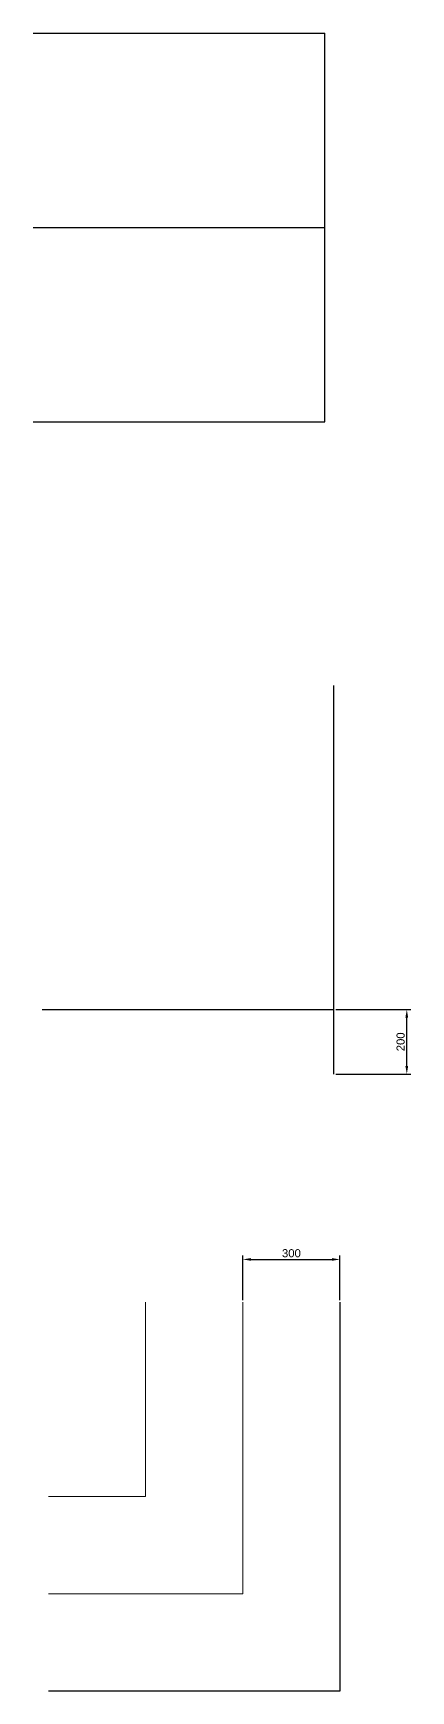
# Model space of a CAD drawing. Header units: centimetres. Extents: x 97323 to 265699, y 20741 to 39605.
# Drawn here: x 172519 to 173684, y 28544 to 33663 of the extents above; entities that cross this region are included whole.
import ezdxf

# ---------------------------------------------------------------- set-up
doc = ezdxf.new("R2010")
doc.units = ezdxf.units.CM
doc.header["$LTSCALE"] = 10
doc.header["$PDMODE"] = 35
doc.header["$PDSIZE"] = 30
for name, color, linetype, lineweight in [('01-FORT-5', 133, 'Continuous', 25), ('02-FIN-3', 211, 'Continuous', 15), ('085-COTATION', 140, 'Continuous', 5)]:
    doc.layers.add(name, color=color, linetype=linetype, lineweight=lineweight)
doc.layers.add('COTATION', color=7, linetype='Continuous', true_color=0xe61919)
doc.styles.add('ARIAL-SD', font='arial.ttf')
doc.dimstyles.new('ISO-25-SD', dxfattribs={"dimscale": 10, "dimtxt": 2.5, "dimasz": 2.5, "dimexe": 1.25, "dimexo": 0.625, "dimtad": 1, "dimtoh": 1, "dimtxsty": 'ARIAL-SD', "dimcen": 0, "dimadec": 0, "dimazin": 0, "dimtfac": 1, "dimtofl": 0, "dimtmove": 0, "dimatfit": 3, "dimfxl": 1, "dimarcsym": 0})

# ---------------------------------------------------------------- blocks, each defined once
blk = doc.blocks.new('*D6')
at = {"layer": '085-COTATION', "color": 0, "lineweight": -2, "transparency": 16777216}
for p, q in [((173452.8, 30648), (173684.5, 30648)), ((173672, 30473), (173672, 30623)), ((173452.8, 30448), (173684.5, 30448))]:
    blk.add_line(p, q, dxfattribs=at)
at = {"layer": '085-COTATION', "color": 0, "transparency": 16777216}
for points in [[(173667.8, 30623), (173676.1, 30623), (173672, 30648)], [(173667.8, 30473), (173676.1, 30473), (173672, 30448)]]:
    blk.add_solid(points, dxfattribs=at)
at = {"layer": 'Defpoints', "color": 0, "transparency": 16777216}
for p in [(173446.6, 30648), (173672, 30648), (173446.6, 30448)]:
    blk.add_point(p, dxfattribs=at)
at = {"layer": '085-COTATION', "color": 0, "transparency": 16777216, "insert": (173653, 30548), "char_height": 25, "attachment_point": 5, "rotation": 90, "style": 'ARIAL-SD'}
blk.add_mtext('200', dxfattribs=at)
blk = doc.blocks.new('*D76')
at = {"layer": 'COTATION', "color": 0, "lineweight": -2, "transparency": 16777216}
for p, q in [((173165.8, 29750), (173165.8, 29888.5)), ((173190.8, 29876), (173440.8, 29876)), ((173465.8, 29750), (173465.8, 29888.5))]:
    blk.add_line(p, q, dxfattribs=at)
at = {"layer": 'COTATION', "color": 0, "transparency": 16777216}
for points in [[(173190.8, 29880.1), (173190.8, 29871.8), (173165.8, 29876)], [(173440.8, 29880.1), (173440.8, 29871.8), (173465.8, 29876)]]:
    blk.add_solid(points, dxfattribs=at)
at = {"layer": 'Defpoints', "color": 0, "transparency": 16777216}
for p in [(173465.8, 29876), (173165.8, 29743.7), (173465.8, 29743.7)]:
    blk.add_point(p, dxfattribs=at)
at = {"layer": 'COTATION', "color": 0, "transparency": 16777216, "insert": (173315.8, 29895), "char_height": 25, "attachment_point": 5, "style": 'ARIAL-SD'}
blk.add_mtext('300', dxfattribs=at)

msp = doc.modelspace()

# ---------------------------------------------------------------- linework, layer by layer
at = {"layer": '01-FORT-5'}
for p, q in [((172518.57, 33662.91), (173418.57, 33662.91)), ((173418.57, 32462.91), (173418.57, 33662.91)), ((172518.57, 33062.91), (173418.57, 33062.91)), ((172518.57, 32462.91), (173418.57, 32462.91)), ((173446.556, 30448.008), (173446.556, 31648.008)), ((172546.556, 30648.008), (173446.556, 30648.008))]:
    msp.add_line(p, q, dxfattribs=at)
msp.add_lwpolyline([(172565.846, 28543.718), (173465.846, 28543.718), (173465.846, 29743.718)], dxfattribs=at)
at = {"layer": '02-FIN-3'}
for points in [[(172565.846, 28843.718), (173165.846, 28843.718), (173165.846, 29743.718)], [(172565.846, 29143.718), (172865.846, 29143.718), (172865.846, 29743.718)]]:
    msp.add_lwpolyline(points, dxfattribs=at)

# ---------------------------------------------------------------- dimensions: what is measured, and where the dimension line sits
at = {"layer": '085-COTATION'}
dim = msp.add_linear_dim(base=(173671.977, 30648.008), p1=(173446.556, 30448.008), p2=(173446.556, 30648.008), angle=90, dimstyle='ISO-25-SD', dxfattribs=at)
dim.commit()
dim.dimension.update_dxf_attribs({"geometry": '*D6', "text_midpoint": (173652.962, 30548.008)})
at = {"layer": 'COTATION'}
dim = msp.add_linear_dim(base=(173465.846, 29875.958), p1=(173165.846, 29743.718), p2=(173465.846, 29743.718), dimstyle='ISO-25-SD', dxfattribs=at)
dim.commit()
dim.dimension.update_dxf_attribs({"geometry": '*D76', "text_midpoint": (173315.846, 29894.981)})

doc.saveas('drawing.dxf')
